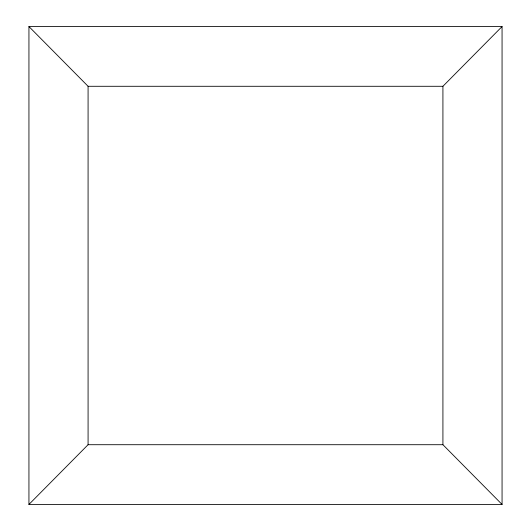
<?xml version="1.0" encoding="UTF-8"?>
<svg xmlns="http://www.w3.org/2000/svg" width="531" height="531" viewBox="0 0 531 531"><rect width="100%" height="100%" fill="white"/><g stroke="black" fill="none" stroke-linecap="round" stroke-linejoin="round"><path stroke-width="0.8" d="M28.939 504.45L88.08 444.712L88.08 86.287L28.939 26.55L502.06 26.55L502.06 504.45L28.939 504.45L28.939 26.55M502.06 504.45L442.92 444.712L442.92 86.287L502.06 26.55M88.08 86.287L442.92 86.287M88.08 444.712L442.92 444.712"/></g></svg>
